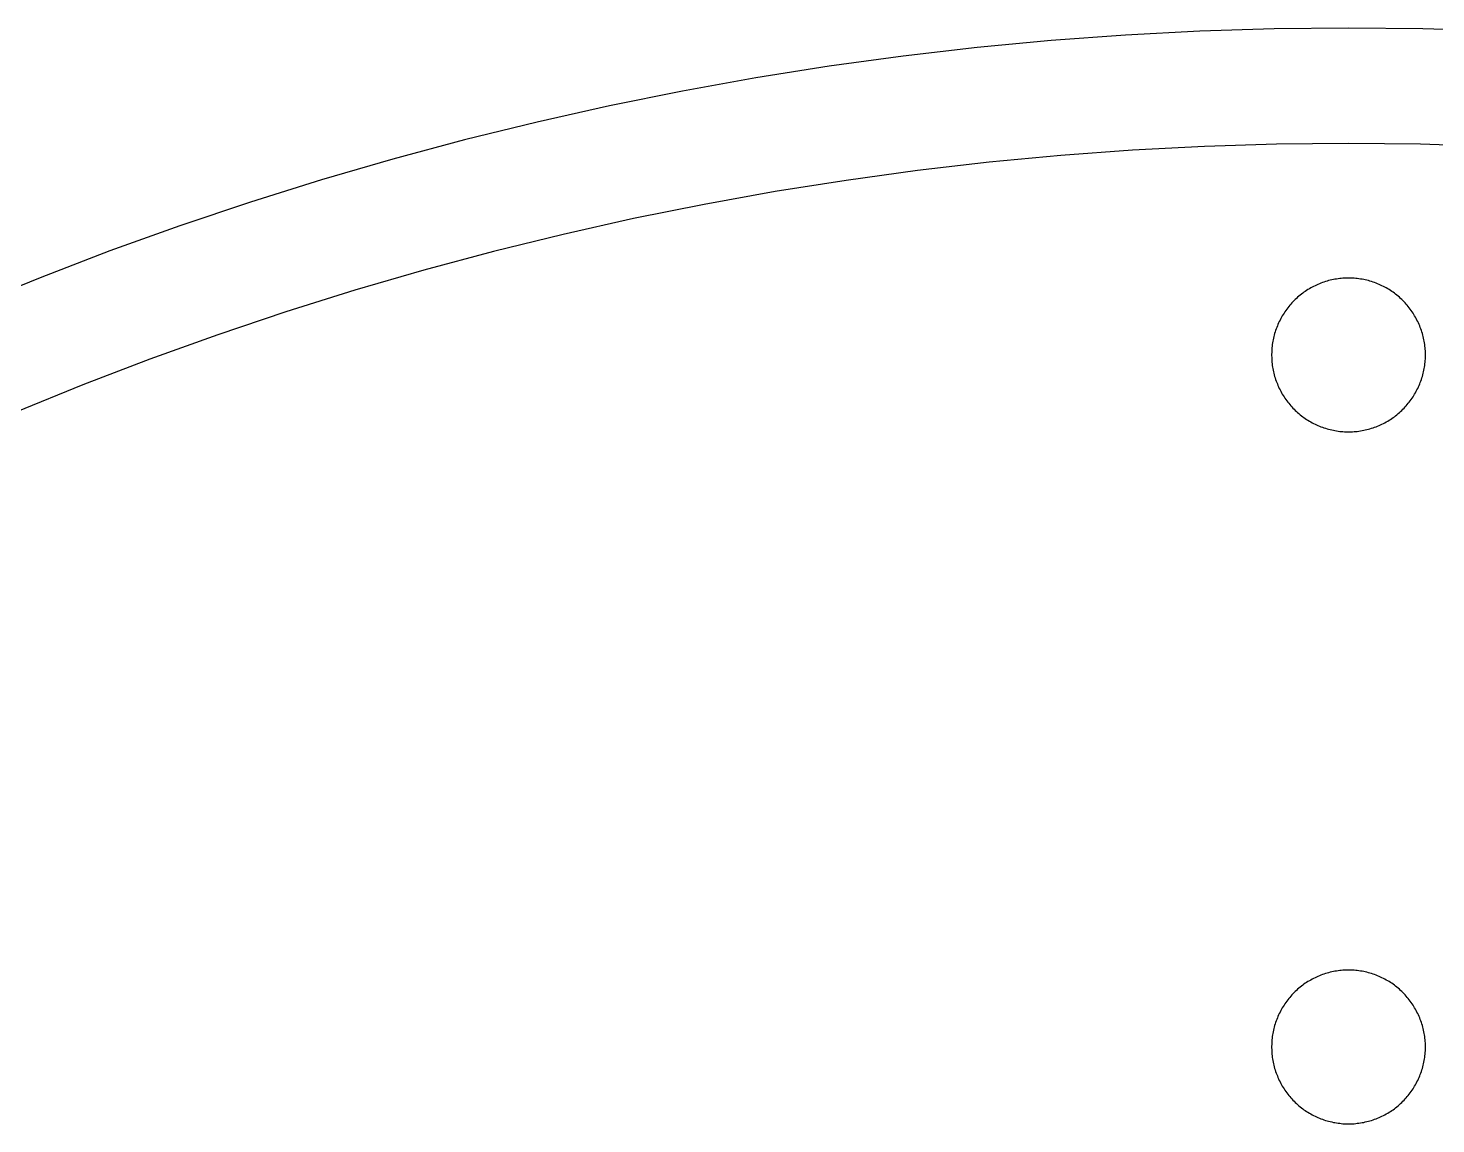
# Model space of a CAD drawing. Header units: metres. Extents: x 0.1 to 21.3, y -11.9 to -0.1.
# Drawn here: x 14.464 to 15.608, y -3.89 to -2.999 of the extents above; entities that cross this region are included whole.
import ezdxf

# ---------------------------------------------------------------- set-up
doc = ezdxf.new("R2010")
doc.units = ezdxf.units.M

msp = doc.modelspace()

# ---------------------------------------------------------------- linework, layer by layer
at = {"layer": 'GROUP1'}
for p, q in [((15.5236, -3.2038), (15.5223, -3.2041)), ((15.5249, -3.2035), (15.5236, -3.2038)), ((15.5262, -3.2033), (15.5249, -3.2035)), ((15.5275, -3.2031), (15.5262, -3.2033)), ((15.5288, -3.2029), (15.5275, -3.2031)), ((15.5301, -3.2027), (15.5288, -3.2029)), ((15.5314, -3.2026), (15.5301, -3.2027)), ((15.5327, -3.2024), (15.5314, -3.2026)), ((15.534, -3.2024), (15.5327, -3.2024)), ((15.5353, -3.2023), (15.534, -3.2024)), ((15.5366, -3.2023), (15.5353, -3.2023)), ((15.5379, -3.2023), (15.5366, -3.2023)), ((15.5392, -3.2023), (15.5379, -3.2023)), ((15.5405, -3.2024), (15.5392, -3.2023)), ((15.5418, -3.2024), (15.5405, -3.2024)), ((15.5431, -3.2026), (15.5418, -3.2024)), ((15.5444, -3.2027), (15.5431, -3.2026)), ((15.5457, -3.2029), (15.5444, -3.2027)), ((15.547, -3.2031), (15.5457, -3.2029)), ((15.5483, -3.2033), (15.547, -3.2031)), ((15.5496, -3.2035), (15.5483, -3.2033)), ((15.5509, -3.2038), (15.5496, -3.2035)), ((15.5521, -3.2041), (15.5509, -3.2038)), ((15.5, -3.2146), (15.4989, -3.2154)), ((15.501, -3.2138), (15.5, -3.2146)), ((15.5021, -3.2131), (15.501, -3.2138)), ((15.5032, -3.2124), (15.5021, -3.2131)), ((15.5043, -3.2117), (15.5032, -3.2124)), ((15.5054, -3.211), (15.5043, -3.2117)), ((15.5066, -3.2103), (15.5054, -3.211)), ((15.5077, -3.2097), (15.5066, -3.2103)), ((15.5089, -3.2091), (15.5077, -3.2097)), ((15.51, -3.2085), (15.5089, -3.2091)), ((15.5112, -3.208), (15.51, -3.2085)), ((15.5124, -3.2074), (15.5112, -3.208)), ((15.5136, -3.2069), (15.5124, -3.2074)), ((15.5148, -3.2064), (15.5136, -3.2069)), ((15.5161, -3.206), (15.5148, -3.2064)), ((15.5173, -3.2055), (15.5161, -3.206)), ((15.5185, -3.2051), (15.5173, -3.2055)), ((15.5198, -3.2048), (15.5185, -3.2051)), ((15.5211, -3.2044), (15.5198, -3.2048)), ((15.5223, -3.2041), (15.5211, -3.2044)), ((15.5534, -3.2044), (15.5521, -3.2041)), ((15.5547, -3.2048), (15.5534, -3.2044)), ((15.5559, -3.2051), (15.5547, -3.2048)), ((15.5572, -3.2055), (15.5559, -3.2051)), ((15.5584, -3.206), (15.5572, -3.2055)), ((15.5596, -3.2064), (15.5584, -3.206)), ((15.5609, -3.2069), (15.5596, -3.2064)), ((15.5621, -3.2074), (15.5609, -3.2069)), ((15.5633, -3.208), (15.5621, -3.2074)), ((15.5644, -3.2085), (15.5633, -3.208)), ((15.5656, -3.2091), (15.5644, -3.2085)), ((15.5668, -3.2097), (15.5656, -3.2091)), ((15.5679, -3.2103), (15.5668, -3.2097)), ((15.5691, -3.211), (15.5679, -3.2103)), ((15.5702, -3.2117), (15.5691, -3.211)), ((15.5713, -3.2124), (15.5702, -3.2117)), ((15.5724, -3.2131), (15.5713, -3.2124)), ((15.5734, -3.2138), (15.5724, -3.2131)), ((15.5745, -3.2146), (15.5734, -3.2138)), ((15.5755, -3.2154), (15.5745, -3.2146)), ((15.4879, -3.2265), (15.4871, -3.2275)), ((15.4887, -3.2254), (15.4879, -3.2265)), ((15.4895, -3.2244), (15.4887, -3.2254)), ((15.4904, -3.2234), (15.4895, -3.2244)), ((15.4912, -3.2225), (15.4904, -3.2234)), ((15.4921, -3.2215), (15.4912, -3.2225)), ((15.493, -3.2206), (15.4921, -3.2215)), ((15.494, -3.2197), (15.493, -3.2206)), ((15.4949, -3.2188), (15.494, -3.2197)), ((15.4959, -3.2179), (15.4949, -3.2188)), ((15.4969, -3.217), (15.4959, -3.2179)), ((15.4979, -3.2162), (15.4969, -3.217)), ((15.4989, -3.2154), (15.4979, -3.2162)), ((15.5766, -3.2162), (15.5755, -3.2154)), ((15.5776, -3.217), (15.5766, -3.2162)), ((15.5786, -3.2179), (15.5776, -3.217)), ((15.5795, -3.2188), (15.5786, -3.2179)), ((15.5805, -3.2197), (15.5795, -3.2188)), ((15.5814, -3.2206), (15.5805, -3.2197)), ((15.5824, -3.2215), (15.5814, -3.2206)), ((15.5832, -3.2225), (15.5824, -3.2215)), ((15.5841, -3.2234), (15.5832, -3.2225)), ((15.585, -3.2244), (15.5841, -3.2234)), ((15.5858, -3.2254), (15.585, -3.2244)), ((15.5866, -3.2265), (15.5858, -3.2254)), ((15.5874, -3.2275), (15.5866, -3.2265)), ((15.481, -3.2376), (15.4804, -3.2388)), ((15.4816, -3.2364), (15.481, -3.2376)), ((15.4822, -3.2352), (15.4816, -3.2364)), ((15.4828, -3.2341), (15.4822, -3.2352)), ((15.4834, -3.233), (15.4828, -3.2341)), ((15.4841, -3.2318), (15.4834, -3.233)), ((15.4848, -3.2307), (15.4841, -3.2318)), ((15.4855, -3.2297), (15.4848, -3.2307)), ((15.4863, -3.2286), (15.4855, -3.2297)), ((15.4871, -3.2275), (15.4863, -3.2286)), ((15.5882, -3.2286), (15.5874, -3.2275)), ((15.5889, -3.2297), (15.5882, -3.2286)), ((15.5897, -3.2307), (15.5889, -3.2297)), ((15.5904, -3.2318), (15.5897, -3.2307)), ((15.591, -3.233), (15.5904, -3.2318)), ((15.5917, -3.2341), (15.591, -3.233)), ((15.5923, -3.2352), (15.5917, -3.2341)), ((15.5929, -3.2364), (15.5923, -3.2352)), ((15.5935, -3.2376), (15.5929, -3.2364)), ((15.5941, -3.2388), (15.5935, -3.2376)), ((15.4769, -3.2486), (15.4765, -3.2499)), ((15.4772, -3.2473), (15.4769, -3.2486)), ((15.4776, -3.2461), (15.4772, -3.2473)), ((15.478, -3.2448), (15.4776, -3.2461)), ((15.4784, -3.2436), (15.478, -3.2448)), ((15.4789, -3.2424), (15.4784, -3.2436)), ((15.4794, -3.2412), (15.4789, -3.2424)), ((15.4799, -3.24), (15.4794, -3.2412)), ((15.4804, -3.2388), (15.4799, -3.24)), ((15.5946, -3.24), (15.5941, -3.2388)), ((15.5951, -3.2412), (15.5946, -3.24)), ((15.5956, -3.2424), (15.5951, -3.2412)), ((15.596, -3.2436), (15.5956, -3.2424)), ((15.5965, -3.2448), (15.596, -3.2436)), ((15.5969, -3.2461), (15.5965, -3.2448)), ((15.5973, -3.2473), (15.5969, -3.2461)), ((15.5976, -3.2486), (15.5973, -3.2473)), ((15.5979, -3.2499), (15.5976, -3.2486)), ((15.4749, -3.2602), (15.4748, -3.2615)), ((15.475, -3.2589), (15.4749, -3.2602)), ((15.4752, -3.2576), (15.475, -3.2589)), ((15.4753, -3.2563), (15.4752, -3.2576)), ((15.4755, -3.255), (15.4753, -3.2563)), ((15.4757, -3.2537), (15.4755, -3.255)), ((15.476, -3.2524), (15.4757, -3.2537)), ((15.4762, -3.2511), (15.476, -3.2524)), ((15.4765, -3.2499), (15.4762, -3.2511)), ((15.5982, -3.2511), (15.5979, -3.2499)), ((15.5985, -3.2524), (15.5982, -3.2511)), ((15.5988, -3.2537), (15.5985, -3.2524)), ((15.599, -3.255), (15.5988, -3.2537)), ((15.5992, -3.2563), (15.599, -3.255)), ((15.5993, -3.2576), (15.5992, -3.2563)), ((15.5995, -3.2589), (15.5993, -3.2576)), ((15.5996, -3.2602), (15.5995, -3.2589)), ((15.5997, -3.2615), (15.5996, -3.2602)), ((15.4748, -3.2628), (15.4747, -3.2641)), ((15.4747, -3.2641), (15.4747, -3.2654)), ((15.4747, -3.2654), (15.4748, -3.2667)), ((15.4748, -3.2615), (15.4748, -3.2628)), ((15.4748, -3.2667), (15.4748, -3.2681)), ((15.4748, -3.2681), (15.4749, -3.2694)), ((15.4749, -3.2694), (15.475, -3.2707)), ((15.475, -3.2707), (15.4752, -3.272)), ((15.4752, -3.272), (15.4753, -3.2733)), ((15.5992, -3.2733), (15.5993, -3.272)), ((15.5993, -3.272), (15.5995, -3.2707)), ((15.5995, -3.2707), (15.5996, -3.2694)), ((15.5996, -3.2694), (15.5997, -3.2681)), ((15.5997, -3.2628), (15.5997, -3.2615)), ((15.5997, -3.2641), (15.5997, -3.2628)), ((15.5997, -3.2654), (15.5997, -3.2641)), ((15.5997, -3.2667), (15.5997, -3.2654)), ((15.5997, -3.2681), (15.5997, -3.2667)), ((15.4753, -3.2733), (15.4755, -3.2746)), ((15.4755, -3.2746), (15.4757, -3.2758)), ((15.4757, -3.2758), (15.476, -3.2771)), ((15.476, -3.2771), (15.4762, -3.2784)), ((15.4762, -3.2784), (15.4765, -3.2797)), ((15.4765, -3.2797), (15.4769, -3.281)), ((15.4769, -3.281), (15.4772, -3.2822)), ((15.4772, -3.2822), (15.4776, -3.2835)), ((15.4776, -3.2835), (15.478, -3.2847)), ((15.5965, -3.2847), (15.5969, -3.2835)), ((15.5969, -3.2835), (15.5973, -3.2822)), ((15.5973, -3.2822), (15.5976, -3.281)), ((15.5976, -3.281), (15.5979, -3.2797)), ((15.5979, -3.2797), (15.5982, -3.2784)), ((15.5982, -3.2784), (15.5985, -3.2771)), ((15.5985, -3.2771), (15.5988, -3.2758)), ((15.5988, -3.2758), (15.599, -3.2746)), ((15.599, -3.2746), (15.5992, -3.2733)), ((15.478, -3.2847), (15.4784, -3.286)), ((15.4784, -3.286), (15.4789, -3.2872)), ((15.4789, -3.2872), (15.4794, -3.2884)), ((15.4794, -3.2884), (15.4799, -3.2896)), ((15.4799, -3.2896), (15.4804, -3.2908)), ((15.4804, -3.2908), (15.481, -3.292)), ((15.481, -3.292), (15.4816, -3.2932)), ((15.4816, -3.2932), (15.4822, -3.2943)), ((15.4822, -3.2943), (15.4828, -3.2955)), ((15.5917, -3.2955), (15.5923, -3.2943)), ((15.5923, -3.2943), (15.5929, -3.2932)), ((15.5929, -3.2932), (15.5935, -3.292)), ((15.5935, -3.292), (15.5941, -3.2908)), ((15.5941, -3.2908), (15.5946, -3.2896)), ((15.5946, -3.2896), (15.5951, -3.2884)), ((15.5951, -3.2884), (15.5956, -3.2872)), ((15.5956, -3.2872), (15.596, -3.286)), ((15.596, -3.286), (15.5965, -3.2847)), ((15.4828, -3.2955), (15.4834, -3.2966)), ((15.4834, -3.2966), (15.4841, -3.2977)), ((15.4841, -3.2977), (15.4848, -3.2988)), ((15.4848, -3.2988), (15.4855, -3.2999)), ((15.4855, -3.2999), (15.4863, -3.301)), ((15.4863, -3.301), (15.4871, -3.302)), ((15.4871, -3.302), (15.4879, -3.3031)), ((15.4879, -3.3031), (15.4887, -3.3041)), ((15.4887, -3.3041), (15.4895, -3.3051)), ((15.4895, -3.3051), (15.4904, -3.3061)), ((15.4904, -3.3061), (15.4912, -3.3071)), ((15.5832, -3.3071), (15.5841, -3.3061)), ((15.5841, -3.3061), (15.585, -3.3051)), ((15.585, -3.3051), (15.5858, -3.3041)), ((15.5858, -3.3041), (15.5866, -3.3031)), ((15.5866, -3.3031), (15.5874, -3.302)), ((15.5874, -3.302), (15.5882, -3.301)), ((15.5882, -3.301), (15.5889, -3.2999)), ((15.5889, -3.2999), (15.5897, -3.2988)), ((15.5897, -3.2988), (15.5904, -3.2977)), ((15.5904, -3.2977), (15.591, -3.2966)), ((15.591, -3.2966), (15.5917, -3.2955)), ((15.4912, -3.3071), (15.4921, -3.308)), ((15.4921, -3.308), (15.493, -3.309)), ((15.493, -3.309), (15.494, -3.3099)), ((15.494, -3.3099), (15.4949, -3.3108)), ((15.4949, -3.3108), (15.4959, -3.3117)), ((15.4959, -3.3117), (15.4969, -3.3125)), ((15.4969, -3.3125), (15.4979, -3.3134)), ((15.4979, -3.3134), (15.4989, -3.3142)), ((15.4989, -3.3142), (15.5, -3.315)), ((15.5, -3.315), (15.501, -3.3157)), ((15.501, -3.3157), (15.5021, -3.3165)), ((15.5021, -3.3165), (15.5032, -3.3172)), ((15.5032, -3.3172), (15.5043, -3.3179)), ((15.5043, -3.3179), (15.5054, -3.3186)), ((15.5691, -3.3186), (15.5702, -3.3179)), ((15.5702, -3.3179), (15.5713, -3.3172)), ((15.5713, -3.3172), (15.5724, -3.3165)), ((15.5724, -3.3165), (15.5734, -3.3157)), ((15.5734, -3.3157), (15.5745, -3.315)), ((15.5745, -3.315), (15.5755, -3.3142)), ((15.5755, -3.3142), (15.5766, -3.3134)), ((15.5766, -3.3134), (15.5776, -3.3125)), ((15.5776, -3.3125), (15.5786, -3.3117)), ((15.5786, -3.3117), (15.5795, -3.3108)), ((15.5795, -3.3108), (15.5805, -3.3099)), ((15.5805, -3.3099), (15.5814, -3.309)), ((15.5814, -3.309), (15.5824, -3.308)), ((15.5824, -3.308), (15.5832, -3.3071)), ((15.5054, -3.3186), (15.5066, -3.3192)), ((15.5066, -3.3192), (15.5077, -3.3199)), ((15.5077, -3.3199), (15.5089, -3.3205)), ((15.5089, -3.3205), (15.51, -3.3211)), ((15.51, -3.3211), (15.5112, -3.3216)), ((15.5112, -3.3216), (15.5124, -3.3221)), ((15.5124, -3.3221), (15.5136, -3.3226)), ((15.5136, -3.3226), (15.5148, -3.3231)), ((15.5148, -3.3231), (15.5161, -3.3236)), ((15.5161, -3.3236), (15.5173, -3.324)), ((15.5173, -3.324), (15.5185, -3.3244)), ((15.5185, -3.3244), (15.5198, -3.3248)), ((15.5198, -3.3248), (15.5211, -3.3252)), ((15.5211, -3.3252), (15.5223, -3.3255)), ((15.5223, -3.3255), (15.5236, -3.3258)), ((15.5236, -3.3258), (15.5249, -3.326)), ((15.5249, -3.326), (15.5262, -3.3263)), ((15.5262, -3.3263), (15.5275, -3.3265)), ((15.5275, -3.3265), (15.5288, -3.3267)), ((15.5288, -3.3267), (15.5301, -3.3269)), ((15.5301, -3.3269), (15.5314, -3.327)), ((15.5314, -3.327), (15.5327, -3.3271)), ((15.5327, -3.3271), (15.534, -3.3272)), ((15.534, -3.3272), (15.5353, -3.3272)), ((15.5353, -3.3272), (15.5366, -3.3273)), ((15.5366, -3.3273), (15.5379, -3.3273)), ((15.5379, -3.3273), (15.5392, -3.3272)), ((15.5392, -3.3272), (15.5405, -3.3272)), ((15.5405, -3.3272), (15.5418, -3.3271)), ((15.5418, -3.3271), (15.5431, -3.327)), ((15.5431, -3.327), (15.5444, -3.3269)), ((15.5444, -3.3269), (15.5457, -3.3267)), ((15.5457, -3.3267), (15.547, -3.3265)), ((15.547, -3.3265), (15.5483, -3.3263)), ((15.5483, -3.3263), (15.5496, -3.326)), ((15.5496, -3.326), (15.5509, -3.3258)), ((15.5509, -3.3258), (15.5521, -3.3255)), ((15.5521, -3.3255), (15.5534, -3.3252)), ((15.5534, -3.3252), (15.5547, -3.3248)), ((15.5547, -3.3248), (15.5559, -3.3244)), ((15.5559, -3.3244), (15.5572, -3.324)), ((15.5572, -3.324), (15.5584, -3.3236)), ((15.5584, -3.3236), (15.5596, -3.3231)), ((15.5596, -3.3231), (15.5609, -3.3226)), ((15.5609, -3.3226), (15.5621, -3.3221)), ((15.5621, -3.3221), (15.5633, -3.3216)), ((15.5633, -3.3216), (15.5644, -3.3211)), ((15.5644, -3.3211), (15.5656, -3.3205)), ((15.5656, -3.3205), (15.5668, -3.3199)), ((15.5668, -3.3199), (15.5679, -3.3192)), ((15.5679, -3.3192), (15.5691, -3.3186)), ((15.5021, -3.7756), (15.501, -3.7764)), ((15.5032, -3.7749), (15.5021, -3.7756)), ((15.5043, -3.7742), (15.5032, -3.7749)), ((15.5054, -3.7735), (15.5043, -3.7742)), ((15.5066, -3.7729), (15.5054, -3.7735)), ((15.5077, -3.7722), (15.5066, -3.7729)), ((15.5089, -3.7716), (15.5077, -3.7722)), ((15.51, -3.7711), (15.5089, -3.7716)), ((15.5112, -3.7705), (15.51, -3.7711)), ((15.5124, -3.77), (15.5112, -3.7705)), ((15.5136, -3.7695), (15.5124, -3.77)), ((15.5148, -3.769), (15.5136, -3.7695)), ((15.5161, -3.7685), (15.5148, -3.769)), ((15.5173, -3.7681), (15.5161, -3.7685)), ((15.5185, -3.7677), (15.5173, -3.7681)), ((15.5198, -3.7673), (15.5185, -3.7677)), ((15.5211, -3.767), (15.5198, -3.7673)), ((15.5223, -3.7666), (15.5211, -3.767)), ((15.5236, -3.7663), (15.5223, -3.7666)), ((15.5249, -3.7661), (15.5236, -3.7663)), ((15.5262, -3.7658), (15.5249, -3.7661)), ((15.5275, -3.7656), (15.5262, -3.7658)), ((15.5288, -3.7654), (15.5275, -3.7656)), ((15.5301, -3.7652), (15.5288, -3.7654)), ((15.5314, -3.7651), (15.5301, -3.7652)), ((15.5327, -3.765), (15.5314, -3.7651)), ((15.534, -3.7649), (15.5327, -3.765)), ((15.5353, -3.7649), (15.534, -3.7649)), ((15.5366, -3.7648), (15.5353, -3.7649)), ((15.5379, -3.7648), (15.5366, -3.7648)), ((15.5392, -3.7649), (15.5379, -3.7648)), ((15.5405, -3.7649), (15.5392, -3.7649)), ((15.5418, -3.765), (15.5405, -3.7649)), ((15.5431, -3.7651), (15.5418, -3.765)), ((15.5444, -3.7652), (15.5431, -3.7651)), ((15.5457, -3.7654), (15.5444, -3.7652)), ((15.547, -3.7656), (15.5457, -3.7654)), ((15.5483, -3.7658), (15.547, -3.7656)), ((15.5496, -3.7661), (15.5483, -3.7658)), ((15.5509, -3.7663), (15.5496, -3.7661)), ((15.5521, -3.7666), (15.5509, -3.7663)), ((15.5534, -3.767), (15.5521, -3.7666)), ((15.5547, -3.7673), (15.5534, -3.767)), ((15.5559, -3.7677), (15.5547, -3.7673)), ((15.5572, -3.7681), (15.5559, -3.7677)), ((15.5584, -3.7685), (15.5572, -3.7681)), ((15.5596, -3.769), (15.5584, -3.7685)), ((15.5609, -3.7695), (15.5596, -3.769)), ((15.5621, -3.77), (15.5609, -3.7695)), ((15.5633, -3.7705), (15.5621, -3.77)), ((15.5644, -3.7711), (15.5633, -3.7705)), ((15.5656, -3.7716), (15.5644, -3.7711)), ((15.5668, -3.7722), (15.5656, -3.7716)), ((15.5679, -3.7729), (15.5668, -3.7722)), ((15.5691, -3.7735), (15.5679, -3.7729)), ((15.5702, -3.7742), (15.5691, -3.7735)), ((15.5713, -3.7749), (15.5702, -3.7742)), ((15.5724, -3.7756), (15.5713, -3.7749)), ((15.5734, -3.7764), (15.5724, -3.7756)), ((15.4895, -3.787), (15.4887, -3.788)), ((15.4904, -3.786), (15.4895, -3.787)), ((15.4912, -3.785), (15.4904, -3.786)), ((15.4921, -3.7841), (15.4912, -3.785)), ((15.493, -3.7831), (15.4921, -3.7841)), ((15.494, -3.7822), (15.493, -3.7831)), ((15.4949, -3.7813), (15.494, -3.7822)), ((15.4959, -3.7804), (15.4949, -3.7813)), ((15.4969, -3.7796), (15.4959, -3.7804)), ((15.4979, -3.7788), (15.4969, -3.7796)), ((15.4989, -3.7779), (15.4979, -3.7788)), ((15.5, -3.7772), (15.4989, -3.7779)), ((15.501, -3.7764), (15.5, -3.7772)), ((15.5745, -3.7772), (15.5734, -3.7764)), ((15.5755, -3.7779), (15.5745, -3.7772)), ((15.5766, -3.7788), (15.5755, -3.7779)), ((15.5776, -3.7796), (15.5766, -3.7788)), ((15.5786, -3.7804), (15.5776, -3.7796)), ((15.5795, -3.7813), (15.5786, -3.7804)), ((15.5805, -3.7822), (15.5795, -3.7813)), ((15.5814, -3.7831), (15.5805, -3.7822)), ((15.5824, -3.7841), (15.5814, -3.7831)), ((15.5832, -3.785), (15.5824, -3.7841)), ((15.5841, -3.786), (15.5832, -3.785)), ((15.585, -3.787), (15.5841, -3.786)), ((15.5858, -3.788), (15.585, -3.787)), ((15.4822, -3.7978), (15.4816, -3.799)), ((15.4828, -3.7966), (15.4822, -3.7978)), ((15.4834, -3.7955), (15.4828, -3.7966)), ((15.4841, -3.7944), (15.4834, -3.7955)), ((15.4848, -3.7933), (15.4841, -3.7944)), ((15.4855, -3.7922), (15.4848, -3.7933)), ((15.4863, -3.7911), (15.4855, -3.7922)), ((15.4871, -3.7901), (15.4863, -3.7911)), ((15.4879, -3.789), (15.4871, -3.7901)), ((15.4887, -3.788), (15.4879, -3.789)), ((15.5866, -3.789), (15.5858, -3.788)), ((15.5874, -3.7901), (15.5866, -3.789)), ((15.5882, -3.7911), (15.5874, -3.7901)), ((15.5889, -3.7922), (15.5882, -3.7911)), ((15.5897, -3.7933), (15.5889, -3.7922)), ((15.5904, -3.7944), (15.5897, -3.7933)), ((15.591, -3.7955), (15.5904, -3.7944)), ((15.5917, -3.7966), (15.591, -3.7955)), ((15.5923, -3.7978), (15.5917, -3.7966)), ((15.5929, -3.799), (15.5923, -3.7978)), ((15.4772, -3.8099), (15.4769, -3.8112)), ((15.4776, -3.8086), (15.4772, -3.8099)), ((15.478, -3.8074), (15.4776, -3.8086)), ((15.4784, -3.8062), (15.478, -3.8074)), ((15.4789, -3.8049), (15.4784, -3.8062)), ((15.4794, -3.8037), (15.4789, -3.8049)), ((15.4799, -3.8025), (15.4794, -3.8037)), ((15.4804, -3.8013), (15.4799, -3.8025)), ((15.481, -3.8001), (15.4804, -3.8013)), ((15.4816, -3.799), (15.481, -3.8001)), ((15.5935, -3.8001), (15.5929, -3.799)), ((15.5941, -3.8013), (15.5935, -3.8001)), ((15.5946, -3.8025), (15.5941, -3.8013)), ((15.5951, -3.8037), (15.5946, -3.8025)), ((15.5956, -3.8049), (15.5951, -3.8037)), ((15.596, -3.8062), (15.5956, -3.8049)), ((15.5965, -3.8074), (15.596, -3.8062)), ((15.5969, -3.8086), (15.5965, -3.8074)), ((15.5973, -3.8099), (15.5969, -3.8086)), ((15.5976, -3.8112), (15.5973, -3.8099)), ((15.475, -3.8214), (15.4749, -3.8228)), ((15.4752, -3.8201), (15.475, -3.8214)), ((15.4753, -3.8188), (15.4752, -3.8201)), ((15.4755, -3.8176), (15.4753, -3.8188)), ((15.4757, -3.8163), (15.4755, -3.8176)), ((15.476, -3.815), (15.4757, -3.8163)), ((15.4762, -3.8137), (15.476, -3.815)), ((15.4765, -3.8124), (15.4762, -3.8137)), ((15.4769, -3.8112), (15.4765, -3.8124)), ((15.5979, -3.8124), (15.5976, -3.8112)), ((15.5982, -3.8137), (15.5979, -3.8124)), ((15.5985, -3.815), (15.5982, -3.8137)), ((15.5988, -3.8163), (15.5985, -3.815)), ((15.599, -3.8176), (15.5988, -3.8163)), ((15.5992, -3.8188), (15.599, -3.8176)), ((15.5993, -3.8201), (15.5992, -3.8188)), ((15.5995, -3.8214), (15.5993, -3.8201)), ((15.5996, -3.8228), (15.5995, -3.8214)), ((15.4748, -3.8254), (15.4747, -3.8267)), ((15.4747, -3.8267), (15.4747, -3.828)), ((15.4747, -3.828), (15.4748, -3.8293)), ((15.4749, -3.8228), (15.4748, -3.8241)), ((15.4748, -3.8241), (15.4748, -3.8254)), ((15.4748, -3.8293), (15.4748, -3.8306)), ((15.4748, -3.8306), (15.4749, -3.8319)), ((15.4749, -3.8319), (15.475, -3.8332)), ((15.475, -3.8332), (15.4752, -3.8345)), ((15.5993, -3.8345), (15.5995, -3.8332)), ((15.5995, -3.8332), (15.5996, -3.8319)), ((15.5997, -3.8241), (15.5996, -3.8228)), ((15.5996, -3.8319), (15.5997, -3.8306)), ((15.5997, -3.8254), (15.5997, -3.8241)), ((15.5997, -3.8267), (15.5997, -3.8254)), ((15.5997, -3.828), (15.5997, -3.8267)), ((15.5997, -3.8293), (15.5997, -3.828)), ((15.5997, -3.8306), (15.5997, -3.8293)), ((15.4752, -3.8345), (15.4753, -3.8358)), ((15.4753, -3.8358), (15.4755, -3.8371)), ((15.4755, -3.8371), (15.4757, -3.8384)), ((15.4757, -3.8384), (15.476, -3.8397)), ((15.476, -3.8397), (15.4762, -3.841)), ((15.4762, -3.841), (15.4765, -3.8422)), ((15.4765, -3.8422), (15.4769, -3.8435)), ((15.4769, -3.8435), (15.4772, -3.8448)), ((15.5973, -3.8448), (15.5976, -3.8435)), ((15.5976, -3.8435), (15.5979, -3.8422)), ((15.5979, -3.8422), (15.5982, -3.841)), ((15.5982, -3.841), (15.5985, -3.8397)), ((15.5985, -3.8397), (15.5988, -3.8384)), ((15.5988, -3.8384), (15.599, -3.8371)), ((15.599, -3.8371), (15.5992, -3.8358)), ((15.5992, -3.8358), (15.5993, -3.8345)), ((15.4772, -3.8448), (15.4776, -3.846)), ((15.4776, -3.846), (15.478, -3.8473)), ((15.478, -3.8473), (15.4784, -3.8485)), ((15.4784, -3.8485), (15.4789, -3.8497)), ((15.4789, -3.8497), (15.4794, -3.8509)), ((15.4794, -3.8509), (15.4799, -3.8522)), ((15.4799, -3.8522), (15.4804, -3.8533)), ((15.4804, -3.8533), (15.481, -3.8545)), ((15.481, -3.8545), (15.4816, -3.8557)), ((15.4816, -3.8557), (15.4822, -3.8569)), ((15.5923, -3.8569), (15.5929, -3.8557)), ((15.5929, -3.8557), (15.5935, -3.8545)), ((15.5935, -3.8545), (15.5941, -3.8533)), ((15.5941, -3.8533), (15.5946, -3.8522)), ((15.5946, -3.8522), (15.5951, -3.8509)), ((15.5951, -3.8509), (15.5956, -3.8497)), ((15.5956, -3.8497), (15.596, -3.8485)), ((15.596, -3.8485), (15.5965, -3.8473)), ((15.5965, -3.8473), (15.5969, -3.846)), ((15.5969, -3.846), (15.5973, -3.8448)), ((15.4822, -3.8569), (15.4828, -3.858)), ((15.4828, -3.858), (15.4834, -3.8591)), ((15.4834, -3.8591), (15.4841, -3.8603)), ((15.4841, -3.8603), (15.4848, -3.8614)), ((15.4848, -3.8614), (15.4855, -3.8625)), ((15.4855, -3.8625), (15.4863, -3.8635)), ((15.4863, -3.8635), (15.4871, -3.8646)), ((15.4871, -3.8646), (15.4879, -3.8656)), ((15.4879, -3.8656), (15.4887, -3.8667)), ((15.4887, -3.8667), (15.4895, -3.8677)), ((15.585, -3.8677), (15.5858, -3.8667)), ((15.5858, -3.8667), (15.5866, -3.8656)), ((15.5866, -3.8656), (15.5874, -3.8646)), ((15.5874, -3.8646), (15.5882, -3.8635)), ((15.5882, -3.8635), (15.5889, -3.8625)), ((15.5889, -3.8625), (15.5897, -3.8614)), ((15.5897, -3.8614), (15.5904, -3.8603)), ((15.5904, -3.8603), (15.591, -3.8591)), ((15.591, -3.8591), (15.5917, -3.858)), ((15.5917, -3.858), (15.5923, -3.8569)), ((15.4895, -3.8677), (15.4904, -3.8687)), ((15.4904, -3.8687), (15.4912, -3.8696)), ((15.4912, -3.8696), (15.4921, -3.8706)), ((15.4921, -3.8706), (15.493, -3.8715)), ((15.493, -3.8715), (15.494, -3.8724)), ((15.494, -3.8724), (15.4949, -3.8733)), ((15.4949, -3.8733), (15.4959, -3.8742)), ((15.4959, -3.8742), (15.4969, -3.8751)), ((15.4969, -3.8751), (15.4979, -3.8759)), ((15.4979, -3.8759), (15.4989, -3.8767)), ((15.4989, -3.8767), (15.5, -3.8775)), ((15.5, -3.8775), (15.501, -3.8783)), ((15.501, -3.8783), (15.5021, -3.879)), ((15.5724, -3.879), (15.5734, -3.8783)), ((15.5734, -3.8783), (15.5745, -3.8775)), ((15.5745, -3.8775), (15.5755, -3.8767)), ((15.5755, -3.8767), (15.5766, -3.8759)), ((15.5766, -3.8759), (15.5776, -3.8751)), ((15.5776, -3.8751), (15.5786, -3.8742)), ((15.5786, -3.8742), (15.5795, -3.8733)), ((15.5795, -3.8733), (15.5805, -3.8724)), ((15.5805, -3.8724), (15.5814, -3.8715)), ((15.5814, -3.8715), (15.5824, -3.8706)), ((15.5824, -3.8706), (15.5832, -3.8696)), ((15.5832, -3.8696), (15.5841, -3.8687)), ((15.5841, -3.8687), (15.585, -3.8677)), ((15.5021, -3.879), (15.5032, -3.8797)), ((15.5032, -3.8797), (15.5043, -3.8804)), ((15.5043, -3.8804), (15.5054, -3.8811)), ((15.5054, -3.8811), (15.5066, -3.8818)), ((15.5066, -3.8818), (15.5077, -3.8824)), ((15.5077, -3.8824), (15.5089, -3.883)), ((15.5089, -3.883), (15.51, -3.8836)), ((15.51, -3.8836), (15.5112, -3.8842)), ((15.5112, -3.8842), (15.5124, -3.8847)), ((15.5124, -3.8847), (15.5136, -3.8852)), ((15.5136, -3.8852), (15.5148, -3.8857)), ((15.5148, -3.8857), (15.5161, -3.8861)), ((15.5161, -3.8861), (15.5173, -3.8866)), ((15.5173, -3.8866), (15.5185, -3.887)), ((15.5185, -3.887), (15.5198, -3.8873)), ((15.5198, -3.8873), (15.5211, -3.8877)), ((15.5211, -3.8877), (15.5223, -3.888)), ((15.5223, -3.888), (15.5236, -3.8883)), ((15.5236, -3.8883), (15.5249, -3.8886)), ((15.5249, -3.8886), (15.5262, -3.8888)), ((15.5262, -3.8888), (15.5275, -3.8891)), ((15.5275, -3.8891), (15.5288, -3.8893)), ((15.5288, -3.8893), (15.5301, -3.8894)), ((15.5301, -3.8894), (15.5314, -3.8896)), ((15.5314, -3.8896), (15.5327, -3.8897)), ((15.5327, -3.8897), (15.534, -3.8897)), ((15.534, -3.8897), (15.5353, -3.8898)), ((15.5353, -3.8898), (15.5366, -3.8898)), ((15.5366, -3.8898), (15.5379, -3.8898)), ((15.5379, -3.8898), (15.5392, -3.8898)), ((15.5392, -3.8898), (15.5405, -3.8897)), ((15.5405, -3.8897), (15.5418, -3.8897)), ((15.5418, -3.8897), (15.5431, -3.8896)), ((15.5431, -3.8896), (15.5444, -3.8894)), ((15.5444, -3.8894), (15.5457, -3.8893)), ((15.5457, -3.8893), (15.547, -3.8891)), ((15.547, -3.8891), (15.5483, -3.8888)), ((15.5483, -3.8888), (15.5496, -3.8886)), ((15.5496, -3.8886), (15.5509, -3.8883)), ((15.5509, -3.8883), (15.5521, -3.888)), ((15.5521, -3.888), (15.5534, -3.8877)), ((15.5534, -3.8877), (15.5547, -3.8873)), ((15.5547, -3.8873), (15.5559, -3.887)), ((15.5559, -3.887), (15.5572, -3.8866)), ((15.5572, -3.8866), (15.5584, -3.8861)), ((15.5584, -3.8861), (15.5596, -3.8857)), ((15.5596, -3.8857), (15.5609, -3.8852)), ((15.5609, -3.8852), (15.5621, -3.8847)), ((15.5621, -3.8847), (15.5633, -3.8842)), ((15.5633, -3.8842), (15.5644, -3.8836)), ((15.5644, -3.8836), (15.5656, -3.883)), ((15.5656, -3.883), (15.5668, -3.8824)), ((15.5668, -3.8824), (15.5679, -3.8818)), ((15.5679, -3.8818), (15.5691, -3.8811)), ((15.5691, -3.8811), (15.5702, -3.8804)), ((15.5702, -3.8804), (15.5713, -3.8797)), ((15.5713, -3.8797), (15.5724, -3.879))]:
    msp.add_line(p, q, dxfattribs=at)
at = {"layer": 'GROUP2'}
for p, q in [((15.2955, -3.0093), (15.2353, -3.015)), ((15.3559, -3.0049), (15.2955, -3.0093)), ((15.4163, -3.0017), (15.3559, -3.0049)), ((15.4767, -2.9998), (15.4163, -3.0017)), ((15.5372, -2.9992), (15.4767, -2.9998)), ((15.5977, -2.9998), (15.5372, -2.9992)), ((15.6582, -3.0017), (15.5977, -2.9998)), ((15.2353, -3.015), (15.1752, -3.0219)), ((15.1152, -3.0301), (15.0555, -3.0396)), ((15.1752, -3.0219), (15.1152, -3.0301)), ((15.0555, -3.0396), (14.9959, -3.0503)), ((14.9959, -3.0503), (14.9366, -3.0623)), ((14.9366, -3.0623), (14.8776, -3.0755)), ((14.8776, -3.0755), (14.8188, -3.0899)), ((14.8188, -3.0899), (14.7604, -3.1056)), ((15.3617, -3.0984), (15.3034, -3.1027)), ((15.4202, -3.0954), (15.3617, -3.0984)), ((15.4787, -3.0935), (15.4202, -3.0954)), ((15.5372, -3.0929), (15.4787, -3.0935)), ((15.5958, -3.0935), (15.5372, -3.0929)), ((15.6543, -3.0954), (15.5958, -3.0935)), ((14.7604, -3.1056), (14.7023, -3.1224)), ((15.2451, -3.1082), (15.1869, -3.1149)), ((15.3034, -3.1027), (15.2451, -3.1082)), ((14.7023, -3.1224), (14.6446, -3.1405)), ((15.1289, -3.1229), (15.0711, -3.132)), ((15.1869, -3.1149), (15.1289, -3.1229)), ((15.0711, -3.132), (15.0135, -3.1424)), ((14.6446, -3.1405), (14.5872, -3.1598)), ((15.0135, -3.1424), (14.9561, -3.154)), ((14.9561, -3.154), (14.899, -3.1668)), ((14.5872, -3.1598), (14.5303, -3.1803)), ((14.899, -3.1668), (14.8422, -3.1807)), ((14.5303, -3.1803), (14.4738, -3.202)), ((14.8422, -3.1807), (14.7856, -3.1959)), ((14.4738, -3.202), (14.4178, -3.2249)), ((14.7856, -3.1959), (14.7294, -3.2122)), ((14.7294, -3.2122), (14.6735, -3.2297)), ((14.6735, -3.2297), (14.6181, -3.2484)), ((14.6181, -3.2484), (14.563, -3.2682)), ((14.563, -3.2682), (14.5083, -3.2892)), ((14.5083, -3.2892), (14.4541, -3.3113))]:
    msp.add_line(p, q, dxfattribs=at)

doc.saveas('drawing.dxf')
